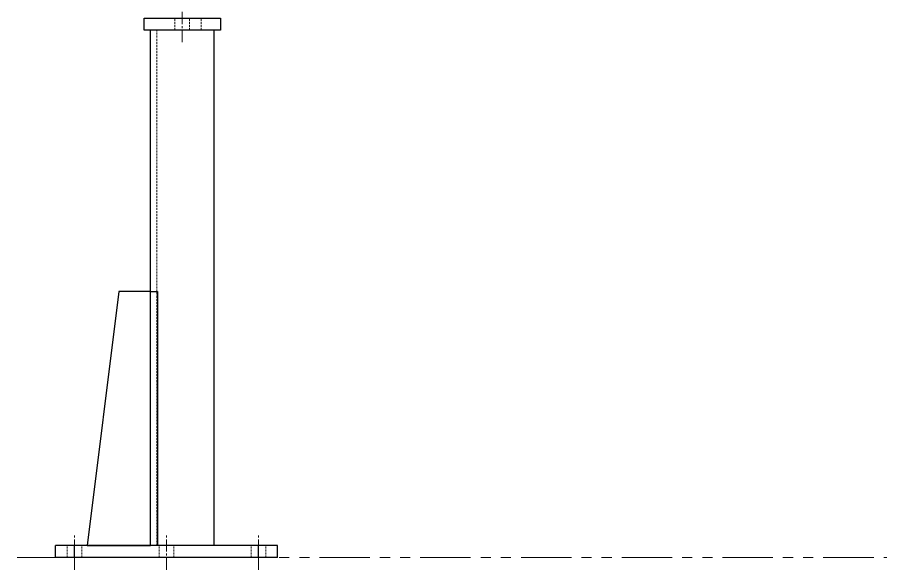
# Model space of a CAD drawing. Header units: millimetres. Extents: x 0 to 51411, y 0 to 16902.
# Drawn here: x 3114 to 4475, y 10694 to 11564 of the extents above; entities that cross this region are included whole.
import ezdxf

# ---------------------------------------------------------------- set-up
doc = ezdxf.new("R2010")
doc.units = ezdxf.units.MM
for name, pattern in [('CENTER2', [28.575, 19.05, -3.175, 3.175, -3.175]), ('HIDDEN2', [4.7625, 3.175, -1.5875]), ('PHANTOM2', [31.75, 15.875, -3.175, 3.175, -3.175, 3.175, -3.175])]:
    doc.linetypes.add(name, pattern=pattern)
for name, color, linetype, lineweight in [('01_外形線', 7, 'Continuous', 25), ('03_かくれ線', 6, 'HIDDEN2', 13), ('04_中心線', 1, 'CENTER2', 9), ('05_仮想線', 2, 'PHANTOM2', 13)]:
    doc.layers.add(name, color=color, linetype=linetype, lineweight=lineweight)

msp = doc.modelspace()

# ---------------------------------------------------------------- linework, layer by layer
at = {"layer": '01_外形線'}
for p, q in [((3324.467, 10731.585), (3324.467, 11543.585)), ((3424.467, 10731.585), (3424.467, 11543.585)), ((3174.467, 10712.585), (3174.467, 10731.585)), ((3524.467, 10731.585), (3174.467, 10731.585)), ((3204.467, 10712.585), (3204.467, 10731.585)), ((3494.467, 10712.585), (3494.467, 10731.585)), ((3524.467, 10712.585), (3524.467, 10731.585)), ((3524.467, 10712.585), (3174.467, 10712.585))]:
    msp.add_line(p, q, dxfattribs=at)
for points in [[(3434.467, 11543.585), (3314.467, 11543.585), (3314.467, 11562.585), (3434.467, 11562.585)], [(3335.467, 10731.585), (3324.467, 10731.585), (3324.467, 11131.585), (3335.467, 11131.585)]]:
    msp.add_lwpolyline(points, close=True, dxfattribs=at)
msp.add_lwpolyline([(3324.467, 10731.585), (3324.467, 11131.585), (3274.467, 11131.585), (3224.467, 10731.585), (3324.467, 10731.585)], dxfattribs=at)
at = {"layer": '03_かくれ線'}
for p, q in [((3362.967, 11543.585), (3362.967, 11562.585)), ((3385.967, 11543.585), (3385.967, 11562.585)), ((3404.467, 11543.585), (3404.467, 11562.585)), ((3334.467, 10731.585), (3334.467, 11543.585)), ((3192.967, 10712.585), (3192.967, 10731.585)), ((3215.967, 10712.585), (3215.967, 10731.585)), ((3337.967, 10712.585), (3337.967, 10731.585)), ((3360.967, 10712.585), (3360.967, 10731.585)), ((3482.967, 10712.585), (3482.967, 10731.585)), ((3505.967, 10712.585), (3505.967, 10731.585))]:
    msp.add_line(p, q, dxfattribs=at)
at = {"layer": '04_中心線'}
for p, q in [((3374.467, 11524.585), (3374.467, 11581.585)), ((3204.467, 10693.585), (3204.467, 10750.585)), ((3349.467, 10693.585), (3349.467, 10750.585)), ((3494.467, 10693.585), (3494.467, 10750.585))]:
    msp.add_line(p, q, dxfattribs=at)
at = {"layer": '05_仮想線', "ltscale": 5}
msp.add_line((3114.467, 10712.585), (5658.967, 10712.585), dxfattribs=at)

doc.saveas('drawing.dxf')
